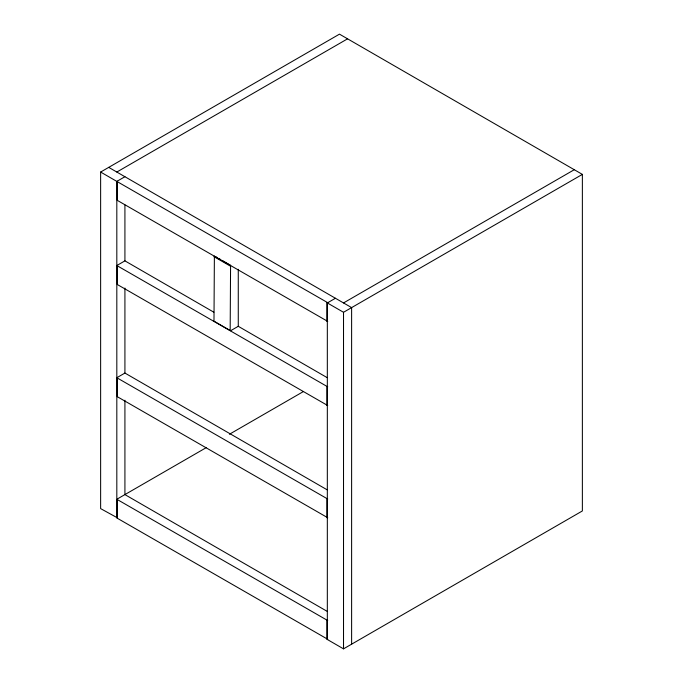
<?xml version="1.0" encoding="UTF-8"?>
<svg xmlns="http://www.w3.org/2000/svg" width="683" height="683" viewBox="0 0 683 683"><rect width="100%" height="100%" fill="white"/><g stroke="black" fill="none" stroke-linecap="round" stroke-linejoin="round"><path stroke-width="1.02" d="M327.174 377.639L238.273 326.303L230.581 330.751L213.984 321.164L214.385 255.954M230.171 330.512L230.581 265.303L222.479 260.633M117.228 517.731L100.632 508.613L100.632 172.048L339.477 34.15L582.368 174.387L582.368 510.952L343.523 648.85L327.328 639.501L327.328 302.936L335.43 298.258M116.819 172.048L347.57 38.829M100.632 172.048L116.819 181.396L124.921 176.718M213.83 312.199L124.921 260.863L117.228 265.303L117.228 284.469L327.738 405.54M327.114 489.796L124.921 373.055L117.228 377.494L117.228 396.661L327.738 517.731M343.523 302.936L574.275 169.708M327.328 302.936L343.523 312.285L582.368 174.387M206.351 447.578L117.228 499.034L117.228 518.201L327.738 639.271L327.328 639.501M229.428 434.251L303.269 391.624M117.228 181.627L327.738 302.697M117.228 181.166L117.228 200.332L327.738 321.394M117.228 265.772L327.738 386.843M117.228 377.964L327.738 499.034M117.228 499.504L327.738 620.565M108.725 167.369L351.617 307.606L351.617 644.171M215.282 256.475L217.083 257.517M218.884 258.55L220.686 259.591M213.984 256.654L230.171 266.003M327.114 611.328L124.921 494.594L124.921 400.229M343.523 312.285L343.523 648.85M326.926 302.697L326.926 321.394M326.926 386.843L326.926 405.54M326.926 499.034L326.926 517.731M326.926 620.565L326.926 639.271M238.273 269.307L238.273 326.303M124.921 204.917L124.921 260.863M124.921 288.064L124.921 373.055M116.819 181.396L116.819 517.962"/></g></svg>
